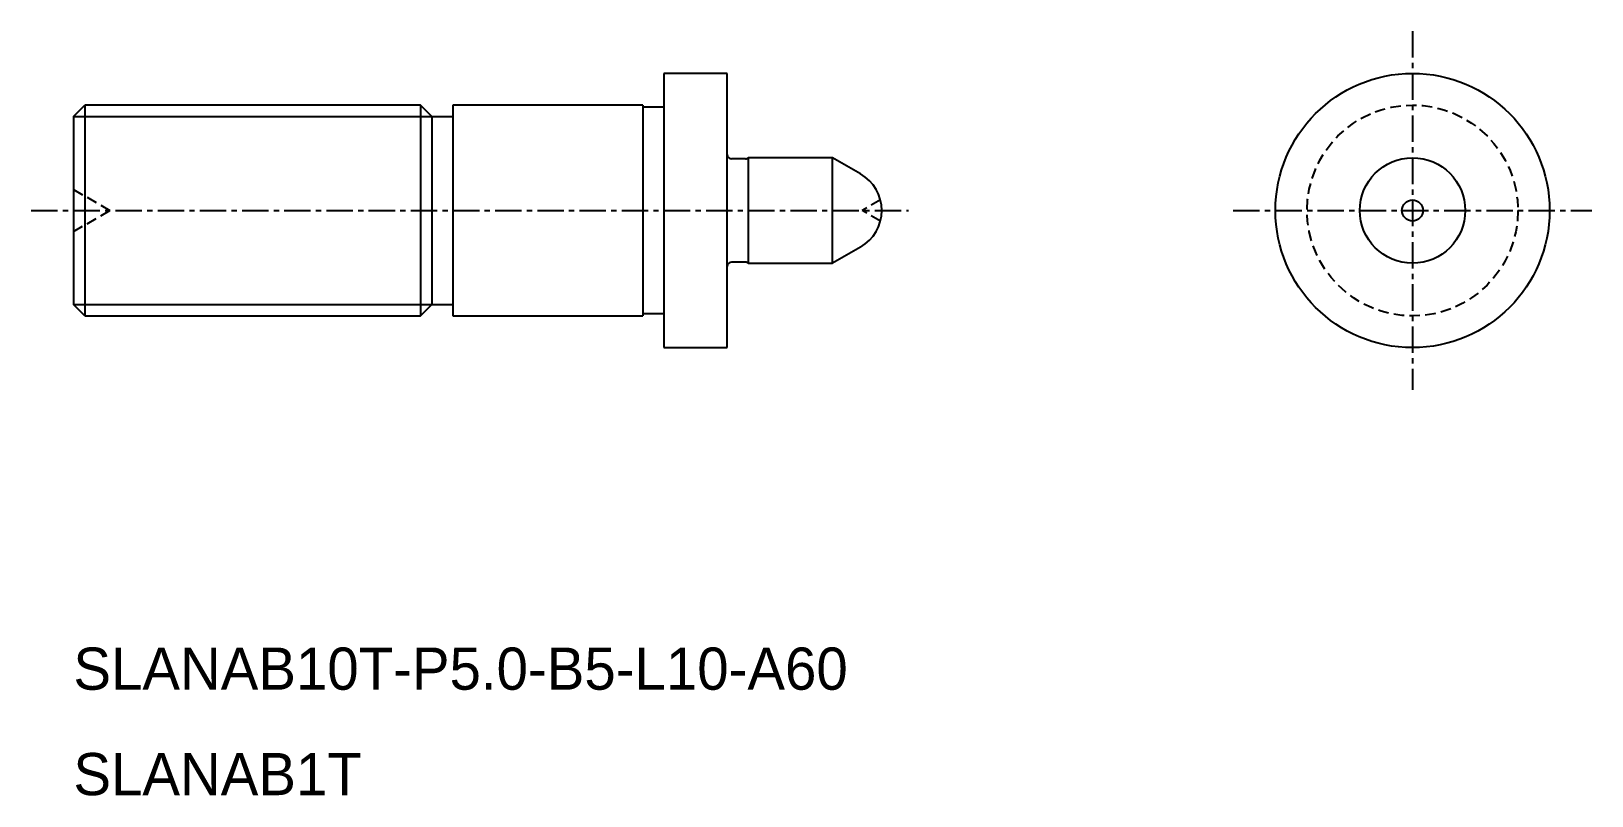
# Model space of a CAD drawing. Extents: x -1388.4 to -1314.4, y -181.3 to -145.
import ezdxf

# ---------------------------------------------------------------- set-up
doc = ezdxf.new("R2010")
doc.units = 0
doc.linetypes.add('CENTER', pattern=[2, 1.25, -0.25, 0.25, -0.25])
doc.linetypes.add('DASHED', pattern=[0.75, 0.5, -0.25])
doc.layers.get('0').update_dxf_attribs({"linetype": 'CONTINUOUS'})
doc.layers.add('CENTER', color=1, linetype='CENTER')

msp = doc.modelspace()

# ---------------------------------------------------------------- linework, layer by layer
at = {"color": 7, "linetype": 'CONTINUOUS'}
for p, q in [((-1355.394, -147.029), (-1358.394, -147.029)), ((-1358.394, -147.029), (-1358.394, -160.029)), ((-1355.394, -160.029), (-1355.394, -147.029)), ((-1386.394, -149.071), (-1385.853, -148.529)), ((-1385.853, -148.529), (-1385.853, -158.529)), ((-1369.936, -148.529), (-1385.853, -148.529)), ((-1369.936, -148.529), (-1369.936, -158.529)), ((-1369.394, -149.071), (-1369.936, -148.529)), ((-1359.394, -148.529), (-1368.394, -148.529)), ((-1368.394, -148.529), (-1368.394, -158.529)), ((-1359.394, -148.529), (-1359.394, -158.529)), ((-1358.394, -148.629), (-1359.394, -148.629)), ((-1386.394, -149.071), (-1386.394, -157.988)), ((-1369.394, -149.071), (-1368.394, -149.071)), ((-1369.394, -149.071), (-1369.394, -157.988)), ((-1354.527, -151.079), (-1355.194, -151.079)), ((-1350.394, -151.029), (-1354.394, -151.029)), ((-1354.394, -151.029), (-1354.394, -156.029)), ((-1350.394, -156.029), (-1350.394, -151.029)), ((-1349.064, -151.797), (-1350.394, -151.029)), ((-1349.064, -155.261), (-1350.394, -156.029)), ((-1354.527, -155.979), (-1355.194, -155.979)), ((-1354.394, -156.029), (-1350.394, -156.029)), ((-1385.853, -158.529), (-1386.394, -157.988)), ((-1369.936, -158.529), (-1369.394, -157.988)), ((-1369.394, -157.988), (-1368.394, -157.988)), ((-1385.853, -158.529), (-1369.936, -158.529)), ((-1368.394, -158.529), (-1359.394, -158.529)), ((-1358.394, -158.429), (-1359.394, -158.429)), ((-1358.394, -160.029), (-1355.394, -160.029))]:
    msp.add_line(p, q, dxfattribs=at)
at = {"color": 3, "linetype": 'CONTINUOUS'}
for p, q in [((-1386.394, -149.071), (-1369.394, -149.071)), ((-1386.394, -157.988), (-1369.394, -157.988))]:
    msp.add_line(p, q, dxfattribs=at)
at = {"color": 3, "linetype": 'DASHED'}
for p, q in [((-1386.394, -152.529), (-1384.662, -153.529)), ((-1348.128, -153.029), (-1348.994, -153.529)), ((-1386.394, -154.529), (-1384.662, -153.529)), ((-1348.128, -154.029), (-1348.994, -153.529))]:
    msp.add_line(p, q, dxfattribs=at)
at = {"color": 7, "linetype": 'CONTINUOUS'}
for radius in [6.5, 2.5, 0.5]:
    msp.add_circle((-1322.894, -153.529), radius, dxfattribs=at)
at = {"color": 3, "linetype": 'DASHED'}
msp.add_circle((-1322.894, -153.529), 5, dxfattribs=at)
at = {"color": 7, "linetype": 'CONTINUOUS'}
for centre, radius, start, end in [((-1355.194, -150.879), 0.2, 180, 270), ((-1354.527, -150.879), 0.2, 270, 311.40962), ((-1350.064, -153.529), 2, 300, 60), ((-1355.194, -156.179), 0.2, 90, 180), ((-1354.527, -156.179), 0.2, 48.59038, 90)]:
    msp.add_arc(centre, radius, start, end, dxfattribs=at)
at = {"layer": 'CENTER', "color": 1, "linetype": 'CENTER'}
for p, q in [((-1322.894, -145.029), (-1322.894, -162.029)), ((-1388.394, -153.529), (-1346.792, -153.529)), ((-1331.394, -153.529), (-1314.394, -153.529))]:
    msp.add_line(p, q, dxfattribs=at)

# ---------------------------------------------------------------- texts
at = {"color": 7, "linetype": 'CONTINUOUS'}
for s, p in [('SLANAB10T-P5.0-B5-L10-A60', (-1386.394, -176.25)), ('SLANAB1T', (-1386.394, -181.25))]:
    msp.add_text(s, height=2, dxfattribs=at).set_placement(p)

doc.saveas('drawing.dxf')
